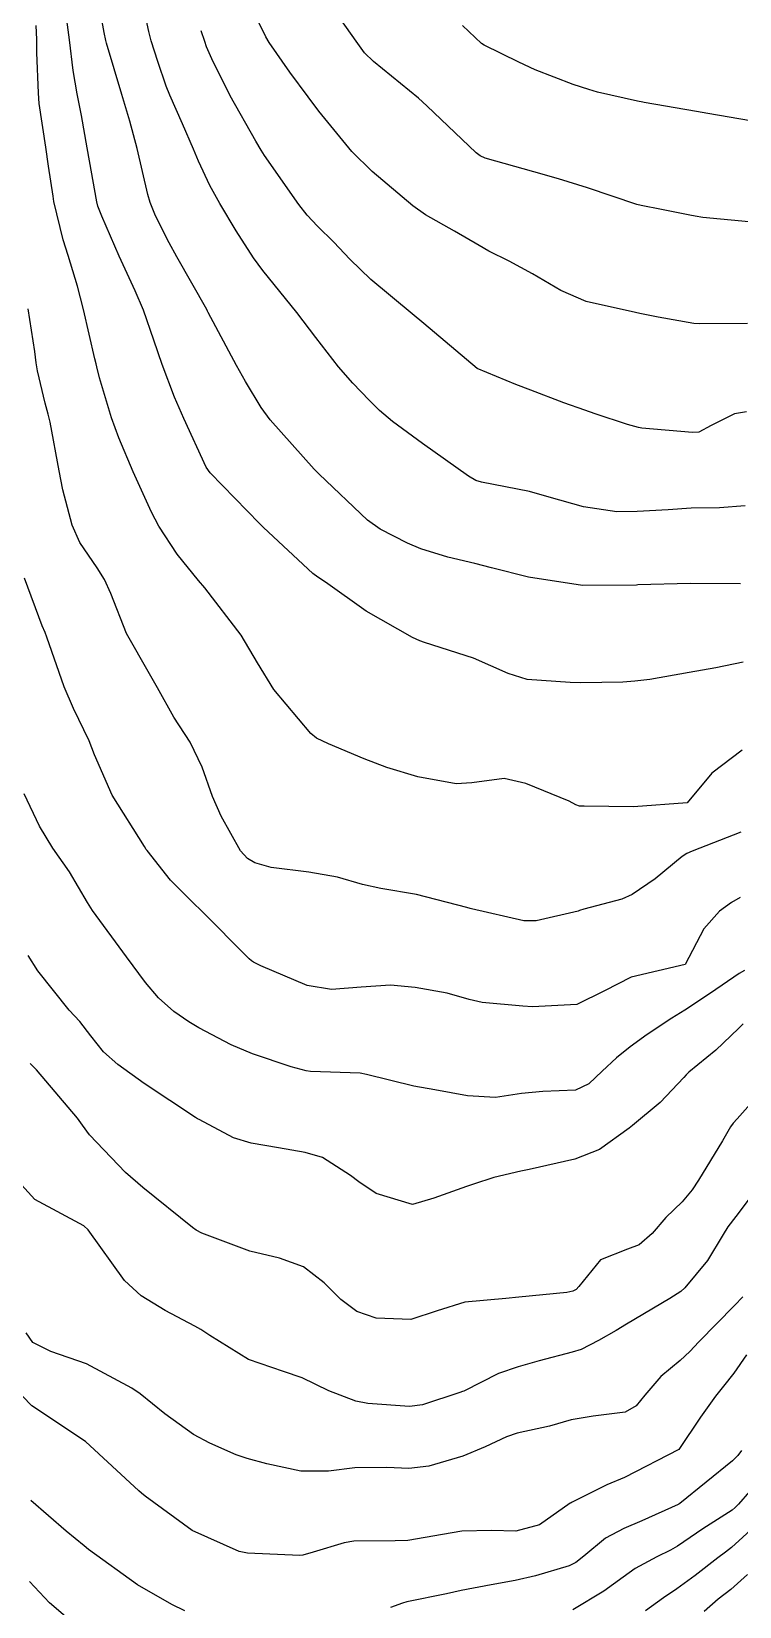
# Model space of a CAD drawing. Header units: metres. Extents: x 318500 to 325275, y 7408834 to 7428799.
# Drawn here: x 321953.8 to 321980, y 7423087.2 to 7423145.7 of the extents above; entities that cross this region are included whole.
import ezdxf

# ---------------------------------------------------------------- set-up
doc = ezdxf.new("R2010")
doc.units = ezdxf.units.M
doc.header["$MEASUREMENT"] = 0
for name, color, linetype in [('Curvas de Nivel 1m', 11, 'Continuous'), ('Curvas de Nivel 5m', 15, 'Continuous'), ('Vias Primárias', 230, 'Continuous')]:
    doc.layers.add(name, color=color, linetype=linetype)

msp = doc.modelspace()

# ---------------------------------------------------------------- linework, layer by layer
at = {"layer": 'Curvas de Nivel 1m', "flags": 128}
for points, elevation in [([(321980.08, 7423125.173), (321978.221, 7423125.187), (321976.275, 7423125.133), (321976.221, 7423125.13), (321974.22, 7423125.11), (321972.223, 7423125.422), (321970.848, 7423125.773), (321970.228, 7423125.931), (321969.233, 7423126.167), (321968.233, 7423126.472), (321967.734, 7423126.687), (321966.715, 7423127.203), (321966.245, 7423127.53), (321964.456, 7423129.237), (321964.273, 7423129.43), (321962.641, 7423131.257), (321962.305, 7423131.72), (321961.723, 7423132.678), (321961.393, 7423133.274), (321960.349, 7423135.242), (321960.324, 7423135.29), (321960.294, 7423135.348), (321959.187, 7423137.308), (321958.9, 7423137.827), (321958.395, 7423138.829), (321958.194, 7423139.322), (321958.111, 7423139.616), (321957.706, 7423141.327), (321957.437, 7423142.338), (321957.136, 7423143.333), (321956.578, 7423145.24), (321956.549, 7423145.339), (321956.484, 7423145.633), (321956.178, 7423147.353)], 804), ([(321980.347, 7423134.833), (321978.573, 7423134.822), (321978.347, 7423134.838), (321977.026, 7423135.07), (321976.352, 7423135.211), (321976.194, 7423135.241), (321974.358, 7423135.654), (321973.422, 7423136.062), (321972.373, 7423136.675), (321971.506, 7423137.143), (321970.749, 7423137.52), (321970.386, 7423137.725), (321969.477, 7423138.26), (321968.397, 7423138.862), (321967.937, 7423139.195), (321966.419, 7423140.481), (321965.671, 7423141.221), (321964.452, 7423142.709), (321964.049, 7423143.246), (321963.375, 7423144.162), (321962.602, 7423145.268), (321962.483, 7423145.478), (321961.597, 7423147.279)], 807), ([(321980.182, 7423122.265), (321979.163, 7423122.057), (321978.178, 7423121.877), (321976.717, 7423121.621), (321976.167, 7423121.557), (321975.723, 7423121.528), (321974.166, 7423121.494), (321973.766, 7423121.506), (321972.167, 7423121.623), (321971.467, 7423121.844), (321970.179, 7423122.409), (321968.369, 7423122.997), (321968.188, 7423123.058), (321967.914, 7423123.184), (321966.204, 7423124.165), (321964.691, 7423125.233), (321964.406, 7423125.422), (321964.223, 7423125.561), (321962.401, 7423127.258), (321962.242, 7423127.415), (321960.419, 7423129.288), (321960.273, 7423129.503), (321959.442, 7423131.303), (321959.101, 7423132.101), (321958.643, 7423133.315), (321958.333, 7423134.212), (321957.942, 7423135.324), (321957.64, 7423136.048), (321957.046, 7423137.333), (321956.395, 7423138.814), (321956.25, 7423139.194), (321956.211, 7423139.343), (321955.947, 7423140.871), (321955.861, 7423141.349), (321955.645, 7423142.549), (321955.483, 7423143.355), (321955.336, 7423144.224), (321955.204, 7423145.359), (321955.007, 7423146.858)], 803), ([(321980.396, 7423138.601), (321978.681, 7423138.763), (321978.398, 7423138.817), (321978.205, 7423138.859), (321977.15, 7423139.069), (321976.402, 7423139.21), (321976.232, 7423139.253), (321974.411, 7423139.863), (321973.336, 7423140.201), (321972.42, 7423140.457), (321970.618, 7423140.966), (321970.428, 7423141.053), (321970.281, 7423141.162), (321968.456, 7423142.912), (321968.139, 7423143.193), (321966.473, 7423144.552), (321966.146, 7423144.884), (321965.891, 7423145.219), (321964.509, 7423147.189)], 808), ([(321980.139, 7423118.995), (321979.017, 7423118.15), (321978.11, 7423117.05), (321976.108, 7423116.903), (321974.289, 7423116.917), (321974.108, 7423116.925), (321973.976, 7423116.97), (321973.724, 7423117.106), (321972.12, 7423117.766), (321971.314, 7423117.95), (321970.12, 7423117.794), (321969.533, 7423117.751), (321968.122, 7423118.008), (321966.963, 7423118.362), (321966.132, 7423118.679), (321964.809, 7423119.23), (321964.354, 7423119.449), (321964.144, 7423119.623), (321962.775, 7423121.254), (321962.175, 7423122.24), (321961.564, 7423123.269), (321960.216, 7423125.02), (321959.979, 7423125.294), (321959.194, 7423126.27), (321958.52, 7423127.316), (321958.248, 7423127.837), (321957.568, 7423129.327), (321957.028, 7423130.594), (321956.758, 7423131.335), (321956.315, 7423132.821), (321956.209, 7423133.232), (321956.185, 7423133.342), (321956.141, 7423133.524), (321955.717, 7423135.349), (321955.498, 7423136.218), (321955.147, 7423137.358), (321954.968, 7423137.944), (321954.626, 7423139.367), (321954.59, 7423139.555), (321954.419, 7423140.67), (321954.319, 7423141.372), (321954.083, 7423143.004), (321954.053, 7423143.376), (321953.993, 7423144.895), (321953.991, 7423145.377), (321953.97, 7423145.895)], 802), ([(321980.305, 7423131.554), (321979.854, 7423131.485), (321978.992, 7423131.043), (321978.54, 7423130.804), (321978.296, 7423130.789), (321976.42, 7423130.956), (321976.298, 7423130.972), (321975.888, 7423131.086), (321974.687, 7423131.487), (321974.305, 7423131.615), (321973.535, 7423131.891), (321972.312, 7423132.359), (321971.747, 7423132.571), (321970.32, 7423133.16), (321968.345, 7423134.83), (321967.907, 7423135.194), (321966.369, 7423136.466), (321965.596, 7423137.222), (321965.006, 7423137.851), (321964.392, 7423138.45), (321964.01, 7423138.858), (321963.711, 7423139.25), (321962.427, 7423141.072), (321962.303, 7423141.271), (321962.106, 7423141.603), (321961.153, 7423143.283), (321960.474, 7423144.657), (321960.285, 7423145.1), (321960.221, 7423145.294), (321960.088, 7423145.694)], 806), ([(321980.45, 7423142.351), (321978.875, 7423142.625), (321978.455, 7423142.704), (321976.504, 7423143.034), (321976.459, 7423143.045), (321976.261, 7423143.083), (321974.783, 7423143.425), (321974.464, 7423143.513), (321973.88, 7423143.701), (321972.471, 7423144.244), (321971.863, 7423144.528), (321970.574, 7423145.159), (321970.481, 7423145.221), (321969.773, 7423145.889)], 809), ([(321980.099, 7423115.957), (321978.291, 7423115.247), (321978.091, 7423115.162), (321977.914, 7423115.053), (321976.913, 7423114.232), (321976.068, 7423113.643), (321975.676, 7423113.474), (321974.278, 7423113.098), (321974.114, 7423113.045), (321974.059, 7423113.027), (321972.511, 7423112.666), (321972.053, 7423112.666), (321970.111, 7423113.107), (321970.059, 7423113.123), (321969.931, 7423113.161), (321968.067, 7423113.642), (321966.743, 7423113.873), (321966.068, 7423114.018), (321965.135, 7423114.288), (321964.072, 7423114.479), (321962.681, 7423114.647), (321962.076, 7423114.826), (321961.796, 7423114.983), (321961.541, 7423115.268), (321960.828, 7423116.55), (321960.502, 7423117.284), (321960.126, 7423118.364), (321959.679, 7423119.297), (321959.074, 7423120.231), (321958.469, 7423121.315), (321958.168, 7423121.838), (321957.317, 7423123.329), (321956.737, 7423124.81), (321956.501, 7423125.337), (321956.224, 7423125.765), (321955.59, 7423126.706), (321955.304, 7423127.354), (321954.96, 7423128.659), (321954.821, 7423129.362), (321954.487, 7423131.178), (321954.439, 7423131.368), (321954.407, 7423131.474), (321954.305, 7423131.877), (321954.018, 7423133.075), (321953.968, 7423133.375), (321953.913, 7423133.789), (321953.67, 7423135.38)], 801), ([(321980.224, 7423110.822), (321980.027, 7423110.715), (321978.968, 7423109.984), (321978.013, 7423109.351), (321977.538, 7423109.057), (321976.623, 7423108.449), (321975.994, 7423107.99), (321975.487, 7423107.586), (321974.95, 7423107.09), (321974.452, 7423106.616), (321973.969, 7423106.387), (321972.749, 7423106.338), (321971.967, 7423106.261), (321971.002, 7423106.107), (321969.965, 7423106.179), (321968.749, 7423106.392), (321967.97, 7423106.532), (321966.213, 7423106.97), (321965.977, 7423107.01), (321964.135, 7423107.08), (321963.978, 7423107.1), (321963.415, 7423107.246), (321961.987, 7423107.726), (321961.197, 7423108.067), (321960.001, 7423108.691), (321959.624, 7423108.915), (321959.074, 7423109.304), (321958.507, 7423109.812), (321958.016, 7423110.382), (321957.316, 7423111.327), (321956.056, 7423113.051), (321955.874, 7423113.343), (321955.201, 7423114.483), (321954.588, 7423115.362), (321954.092, 7423116.176), (321953.52, 7423117.379)], 799), ([(321980.175, 7423108.851), (321980.005, 7423108.671), (321979.163, 7423107.862), (321978.166, 7423107.047), (321978.069, 7423106.958), (321977.977, 7423106.85), (321977.099, 7423105.927), (321976.079, 7423105.078), (321975.949, 7423104.971), (321974.852, 7423104.179), (321973.937, 7423103.822), (321972.242, 7423103.434), (321971.932, 7423103.372), (321970.931, 7423103.145), (321970.184, 7423102.898), (321969.925, 7423102.807), (321968.716, 7423102.374), (321967.914, 7423102.144), (321966.568, 7423102.553), (321965.927, 7423102.982), (321965.621, 7423103.215), (321964.585, 7423103.879), (321963.938, 7423104.074), (321962.949, 7423104.24), (321961.942, 7423104.416), (321961.283, 7423104.61), (321960.01, 7423105.289), (321959.951, 7423105.325), (321959.869, 7423105.373), (321957.97, 7423106.635), (321956.994, 7423107.33), (321956.46, 7423107.81), (321955.991, 7423108.406), (321955.58, 7423108.931), (321955.191, 7423109.352), (321954.022, 7423110.812), (321953.673, 7423111.375)], 798), ([(321980.76, 7423106.22), (321979.955, 7423105.322), (321979.813, 7423105.161), (321979.714, 7423105.024), (321979.419, 7423104.502), (321978.521, 7423103.041), (321978.285, 7423102.684), (321977.918, 7423102.239), (321977.31, 7423101.658), (321976.811, 7423101.066), (321976.322, 7423100.645), (321975.891, 7423100.482), (321974.887, 7423100.088), (321974.088, 7423099.098), (321973.983, 7423098.985), (321973.868, 7423098.929), (321973.637, 7423098.873), (321971.866, 7423098.699), (321971.381, 7423098.654), (321969.864, 7423098.521), (321968.838, 7423098.193), (321967.857, 7423097.868), (321966.577, 7423097.919), (321965.86, 7423098.165), (321965.263, 7423098.618), (321964.65, 7423099.228), (321963.879, 7423099.822), (321962.986, 7423100.146), (321961.887, 7423100.41), (321960.108, 7423101.076), (321959.898, 7423101.188), (321959.758, 7423101.292), (321957.922, 7423102.775), (321957.275, 7423103.327), (321955.944, 7423104.731), (321955.687, 7423105.084), (321955.496, 7423105.347), (321953.976, 7423107.132), (321953.747, 7423107.373)], 797), ([(321980.482, 7423102.454), (321979.91, 7423101.701), (321979.615, 7423101.314), (321979.433, 7423101.027), (321978.853, 7423100.068), (321978.02, 7423099.048), (321977.869, 7423098.918), (321977.465, 7423098.655), (321975.856, 7423097.699), (321975.469, 7423097.469), (321974.82, 7423097.09), (321974.178, 7423096.764), (321973.843, 7423096.66), (321972.614, 7423096.343), (321971.835, 7423096.119), (321971.103, 7423095.868), (321969.821, 7423095.219), (321969.779, 7423095.202), (321969.679, 7423095.161), (321968.285, 7423094.703), (321967.812, 7423094.647), (321966.259, 7423094.758), (321965.814, 7423094.841), (321964.813, 7423095.225), (321963.827, 7423095.713), (321963.139, 7423095.938), (321961.837, 7423096.394), (321960.403, 7423097.282), (321960.072, 7423097.506), (321959.853, 7423097.626), (321958.754, 7423098.202), (321957.864, 7423098.757), (321957.237, 7423099.326), (321955.898, 7423101.199), (321955.729, 7423101.343), (321953.914, 7423102.321), (321953.416, 7423102.871)], 796), ([(321980.303, 7423096.556), (321979.833, 7423095.885), (321979.45, 7423095.401), (321979.15, 7423095.03), (321978.602, 7423094.245), (321977.79, 7423093.05), (321975.779, 7423092.016), (321975.131, 7423091.732), (321973.845, 7423091.099), (321973.798, 7423091.071), (321973.769, 7423091.056), (321972.623, 7423090.251), (321971.753, 7423090.024), (321970.852, 7423090.045), (321969.753, 7423090.016), (321969.028, 7423089.89), (321967.747, 7423089.676), (321967.277, 7423089.658), (321965.747, 7423089.649), (321965.381, 7423089.58), (321964.236, 7423089.233), (321963.851, 7423089.125), (321963.738, 7423089.119), (321961.797, 7423089.202), (321961.739, 7423089.21), (321961.494, 7423089.264), (321959.751, 7423090.046), (321958.009, 7423091.316), (321957.877, 7423091.425), (321957.772, 7423091.51), (321955.79, 7423093.34), (321953.809, 7423094.668), (321953.116, 7423095.381)], 794), ([(321980.113, 7423093.017), (321979.985, 7423092.821), (321979.786, 7423092.623), (321977.838, 7423091.049), (321977.797, 7423091.022), (321977.769, 7423091.005), (321976.429, 7423090.401), (321975.755, 7423090.112), (321975.082, 7423089.755), (321974.276, 7423089.095), (321973.982, 7423088.852), (321973.734, 7423088.73), (321972.484, 7423088.363), (321971.726, 7423088.186), (321970.835, 7423088.031), (321969.72, 7423087.815), (321969.184, 7423087.699), (321967.713, 7423087.391), (321967.545, 7423087.35), (321967.1, 7423087.189)], 793), ([(321980.829, 7423091.96), (321980.012, 7423091.018), (321979.889, 7423090.898), (321979.767, 7423090.802), (321978.688, 7423090.104), (321977.746, 7423089.462), (321977.488, 7423089.31), (321976.975, 7423089.061), (321976.179, 7423088.628), (321975.728, 7423088.31), (321975.018, 7423087.79), (321973.863, 7423087.098)], 792), ([(321959.478, 7423087.064), (321958.991, 7423087.301), (321957.721, 7423088.023), (321955.906, 7423089.338), (321955.742, 7423089.471), (321955.083, 7423090.017), (321953.767, 7423091.158)], 793), ([(321980.592, 7423090.177), (321979.746, 7423089.412), (321979.531, 7423089.236), (321979.243, 7423089.027), (321978.396, 7423088.374), (321977.722, 7423087.883), (321977.225, 7423087.549), (321976.563, 7423087.067)], 791), ([(321955.135, 7423086.78), (321954.466, 7423087.359), (321953.722, 7423088.147)], 792)]:
    msp.add_lwpolyline(points, dxfattribs=dict(at, elevation=elevation))
at = {"layer": 'Curvas de Nivel 5m', "flags": 128}
for points, elevation in [([(321980.255, 7423128.062), (321979.305, 7423127.989), (321978.254, 7423127.976), (321977.395, 7423127.921), (321976.252, 7423127.855), (321975.494, 7423127.848), (321974.254, 7423128.028), (321972.987, 7423128.395), (321972.262, 7423128.597), (321970.479, 7423128.945), (321970.268, 7423129.009), (321969.995, 7423129.163), (321968.288, 7423130.377), (321967.172, 7423131.197), (321966.699, 7423131.601), (321966.308, 7423131.988), (321965.709, 7423132.614), (321965.173, 7423133.227), (321964.336, 7423134.319), (321963.63, 7423135.247), (321962.373, 7423136.797), (321962.022, 7423137.265), (321961.378, 7423138.268), (321960.772, 7423139.286), (321960.41, 7423139.957), (321959.986, 7423140.859), (321959.799, 7423141.299), (321959.386, 7423142.247), (321958.921, 7423143.313), (321958.792, 7423143.643), (321958.472, 7423144.551), (321958.233, 7423145.322), (321958.142, 7423145.668), (321957.783, 7423147.331)], 805), ([(321980.068, 7423113.536), (321979.742, 7423113.347), (321979.308, 7423113.031), (321978.725, 7423112.365), (321978.03, 7423111.05), (321976.025, 7423110.575), (321975.04, 7423110.07), (321974.015, 7423109.563), (321972.363, 7423109.474), (321972.014, 7423109.504), (321970.503, 7423109.641), (321970.016, 7423109.749), (321969.206, 7423109.98), (321968.02, 7423110.199), (321967.109, 7423110.281), (321966.02, 7423110.21), (321964.914, 7423110.122), (321964.02, 7423110.272), (321962.29, 7423110.995), (321962.029, 7423111.128), (321961.948, 7423111.18), (321961.858, 7423111.263), (321960.057, 7423113.077), (321959.828, 7423113.293), (321958.941, 7423114.179), (321958.08, 7423115.273), (321958.048, 7423115.32), (321957.978, 7423115.424), (321956.782, 7423117.333), (321956.132, 7423118.828), (321955.93, 7423119.343), (321955.352, 7423120.552), (321955.007, 7423121.357), (321954.365, 7423123.19), (321954.295, 7423123.368), (321954.194, 7423123.618), (321953.531, 7423125.38)], 800), ([(321980.172, 7423098.712), (321979.864, 7423098.393), (321978.539, 7423097.04), (321978.205, 7423096.684), (321977.84, 7423096.352), (321977.13, 7423095.761), (321976.536, 7423095.069), (321976.214, 7423094.674), (321975.81, 7423094.433), (321974.615, 7423094.285), (321973.806, 7423094.144), (321972.996, 7423093.918), (321971.798, 7423093.658), (321971.407, 7423093.524), (321970.615, 7423093.148), (321969.786, 7423092.8), (321968.527, 7423092.428), (321967.782, 7423092.342), (321966.968, 7423092.379), (321965.782, 7423092.367), (321964.803, 7423092.247), (321963.78, 7423092.247), (321962.523, 7423092.512), (321961.785, 7423092.71), (321961.376, 7423092.856), (321960.403, 7423093.281), (321959.795, 7423093.605), (321958.734, 7423094.378), (321957.817, 7423095.11), (321957.517, 7423095.323), (321955.833, 7423096.228), (321954.513, 7423096.686), (321953.845, 7423097.022), (321953.589, 7423097.374)], 795), ([(321980.338, 7423088.406), (321979.722, 7423087.85), (321979.25, 7423087.494), (321978.736, 7423087.035)], 790)]:
    msp.add_lwpolyline(points, dxfattribs=dict(at, elevation=elevation))
at = {"layer": 'Vias Primárias'}
for points in [[(323715.644, 7420145.548, 0), (323709.04, 7420132.939)], [(323831.088, 7420001.787, 0), (323833.844, 7420008.443, 0.220888)]]:
    msp.add_lwpolyline(points, format="xyb", dxfattribs=at)

doc.saveas('drawing.dxf')
